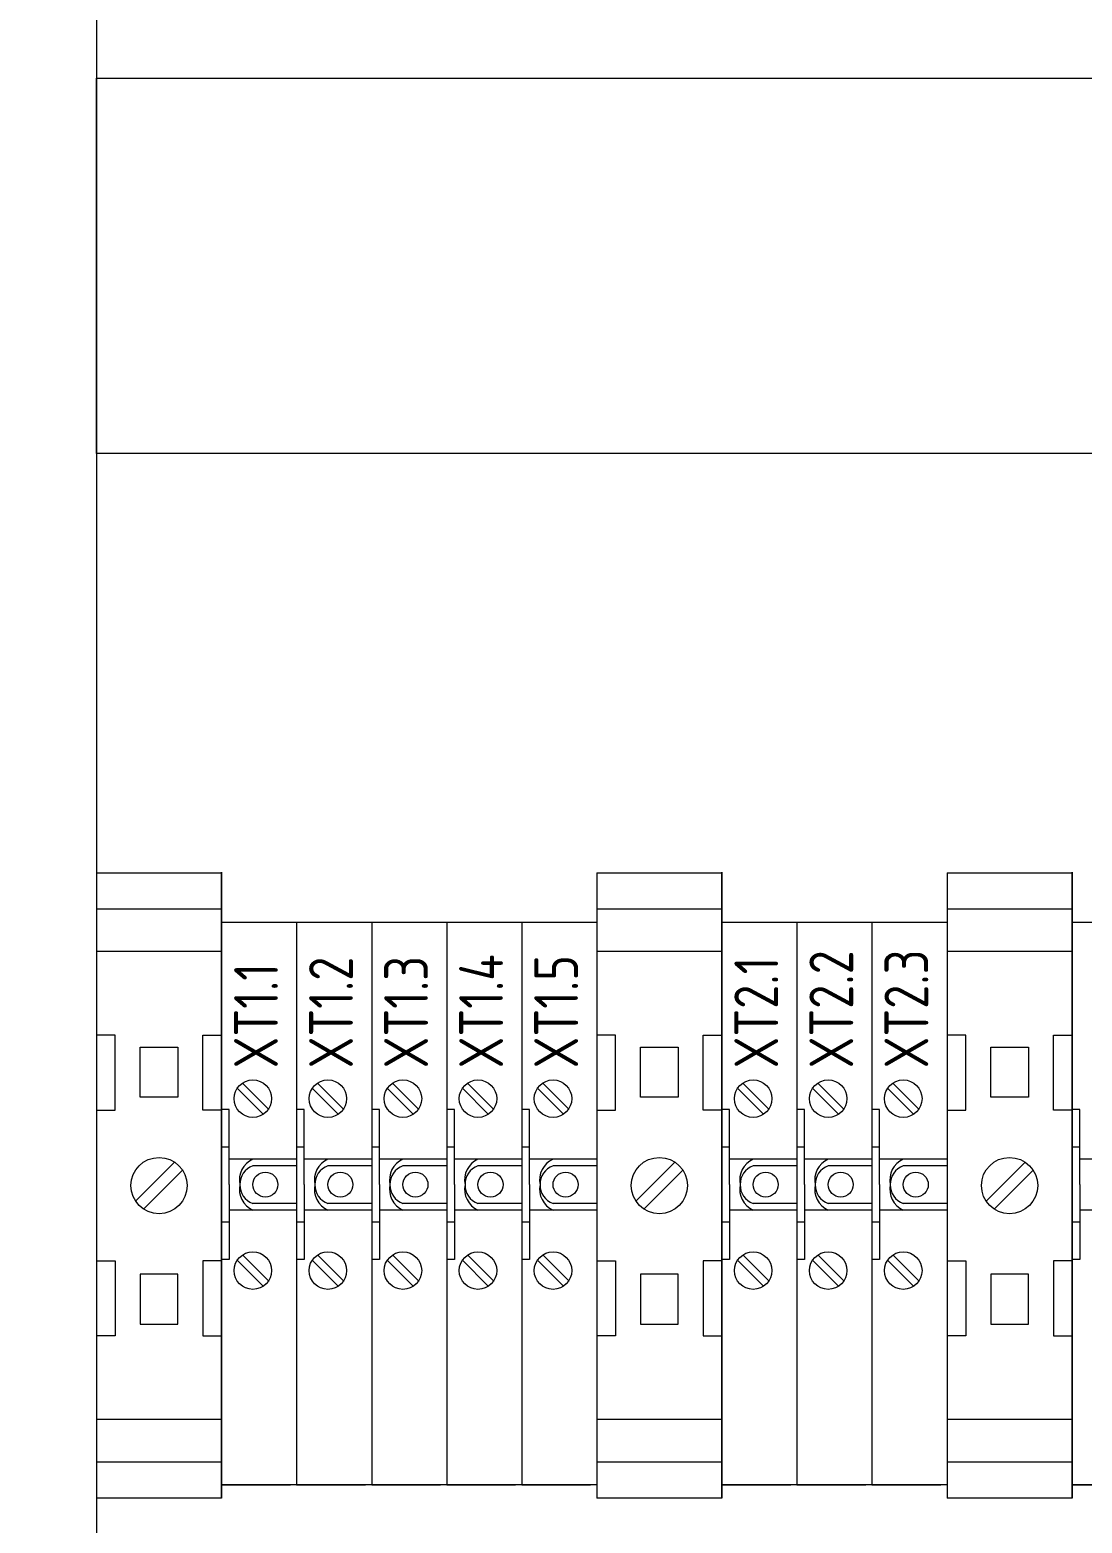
# Model space of a CAD drawing. Header units: millimetres. Extents: x 3520 to 8864, y 403 to 1747.
# Drawn here: x 6994.2 to 7078.3, y 845.5 to 964.9 of the extents above; entities that cross this region are included whole.
import ezdxf

# ---------------------------------------------------------------- set-up
doc = ezdxf.new("R2010")
doc.units = ezdxf.units.MM
doc.layers.add('Стерка', color=7, linetype='Continuous', lineweight=15)
doc.styles.add('ГОСТ В', font='GOST_0.TTF', dxfattribs={"height": 3.5})

msp = doc.modelspace()

# ---------------------------------------------------------------- linework, layer by layer
at = {"layer": 'Стерка', "color": 7}
for p, q in [((6999.534, 897.46, 1518.358), (7009.534, 897.46, 1518.358)), ((6999.534, 897.46, 1518.358), (6999.534, 847.46, 1518.358)), ((7009.534, 897.535, 1518.358), (7009.534, 847.535, 1518.358)), ((7009.534, 897.535, 1518.358), (7009.534, 847.535, 1518.358)), ((7009.534, 897.535, 1518.358), (7009.534, 847.535, 1518.358)), ((7009.534, 897.535, 1518.358), (7009.534, 847.535, 1518.358)), ((7009.534, 897.535, 1518.358), (7009.534, 847.535, 1518.358)), ((7009.534, 847.535, 1518.358), (7009.534, 897.535, 1518.358)), ((7009.534, 847.535, 1518.358), (7009.534, 897.535, 1518.358)), ((7009.534, 897.535, 1518.358), (7009.534, 847.535, 1518.358)), ((7009.534, 847.535, 1518.358), (7009.534, 897.535, 1518.358)), ((7009.534, 847.535, 1518.358), (7009.534, 897.535, 1518.358)), ((7009.534, 897.535, 1518.358), (7009.534, 847.535, 1518.358)), ((7009.534, 897.46, 1518.358), (7009.534, 847.46, 1518.358)), ((7009.534, 847.46, 1518.358), (7009.534, 897.46, 1518.358)), ((7009.534, 847.46, 1518.358), (7009.534, 897.46, 1518.358)), ((7009.534, 897.46, 1518.358), (7009.534, 847.46, 1518.358)), ((7009.534, 897.46, 1518.358), (7009.534, 847.46, 1518.358)), ((7039.534, 897.46, 1518.358), (7049.534, 897.46, 1518.358)), ((7039.534, 897.46, 1518.358), (7039.534, 847.46, 1518.358)), ((7049.534, 897.535, 1518.358), (7049.534, 847.535, 1518.358)), ((7049.534, 897.535, 1518.358), (7049.534, 847.535, 1518.358)), ((7049.534, 897.535, 1518.358), (7049.534, 847.535, 1518.358)), ((7049.534, 897.535, 1518.358), (7049.534, 847.535, 1518.358)), ((7049.534, 897.535, 1518.358), (7049.534, 847.535, 1518.358)), ((7049.534, 847.535, 1518.358), (7049.534, 897.535, 1518.358)), ((7049.534, 847.535, 1518.358), (7049.534, 897.535, 1518.358)), ((7049.534, 897.535, 1518.358), (7049.534, 847.535, 1518.358)), ((7049.534, 847.535, 1518.358), (7049.534, 897.535, 1518.358)), ((7049.534, 847.535, 1518.358), (7049.534, 897.535, 1518.358)), ((7049.534, 897.535, 1518.358), (7049.534, 847.535, 1518.358)), ((7049.534, 897.46, 1518.358), (7049.534, 847.46, 1518.358)), ((7049.534, 847.46, 1518.358), (7049.534, 897.46, 1518.358)), ((7049.534, 847.46, 1518.358), (7049.534, 897.46, 1518.358)), ((7049.534, 897.46, 1518.358), (7049.534, 847.46, 1518.358)), ((7049.534, 897.46, 1518.358), (7049.534, 847.46, 1518.358)), ((7067.534, 897.46, 1518.358), (7077.534, 897.46, 1518.358)), ((7067.534, 897.46, 1518.358), (7067.534, 847.46, 1518.358)), ((7077.534, 897.535, 1518.358), (7077.534, 847.535, 1518.358)), ((7077.534, 897.535, 1518.358), (7077.534, 847.535, 1518.358)), ((7077.534, 897.535, 1518.358), (7077.534, 847.535, 1518.358)), ((7077.534, 897.535, 1518.358), (7077.534, 847.535, 1518.358)), ((7077.534, 897.535, 1518.358), (7077.534, 847.535, 1518.358)), ((7077.534, 847.535, 1518.358), (7077.534, 897.535, 1518.358)), ((7077.534, 847.535, 1518.358), (7077.534, 897.535, 1518.358)), ((7077.534, 897.535, 1518.358), (7077.534, 847.535, 1518.358)), ((7077.534, 847.535, 1518.358), (7077.534, 897.535, 1518.358)), ((7077.534, 847.535, 1518.358), (7077.534, 897.535, 1518.358)), ((7077.534, 897.535, 1518.358), (7077.534, 847.535, 1518.358)), ((7077.534, 897.46, 1518.358), (7077.534, 847.46, 1518.358)), ((7077.534, 847.46, 1518.358), (7077.534, 897.46, 1518.358)), ((7077.534, 847.46, 1518.358), (7077.534, 897.46, 1518.358)), ((7077.534, 897.46, 1518.358), (7077.534, 847.46, 1518.358)), ((7077.534, 897.46, 1518.358), (7077.534, 847.46, 1518.358)), ((7009.534, 894.579, 1518.358), (6999.534, 894.579, 1518.358)), ((7009.534, 895.035, 1518.358), (7009.534, 850.035, 1518.358)), ((7009.534, 895.035, 1518.358), (7009.534, 850.035, 1518.358)), ((7009.534, 894.96, 1518.358), (7009.534, 849.96, 1518.358)), ((7009.534, 894.96, 1518.358), (7009.534, 849.96, 1518.358)), ((7049.534, 894.579, 1518.358), (7039.534, 894.579, 1518.358)), ((7049.534, 895.035, 1518.358), (7049.534, 850.035, 1518.358)), ((7049.534, 895.035, 1518.358), (7049.534, 850.035, 1518.358)), ((7049.534, 894.96, 1518.358), (7049.534, 849.96, 1518.358)), ((7049.534, 894.96, 1518.358), (7049.534, 849.96, 1518.358)), ((7077.534, 894.579, 1518.358), (7067.534, 894.579, 1518.358)), ((7077.534, 895.035, 1518.358), (7077.534, 850.035, 1518.358)), ((7077.534, 895.035, 1518.358), (7077.534, 850.035, 1518.358)), ((7077.534, 894.96, 1518.358), (7077.534, 849.96, 1518.358)), ((7077.534, 894.96, 1518.358), (7077.534, 849.96, 1518.358)), ((7009.534, 893.535, 1518.358), (7009.534, 851.535, 1518.358)), ((7009.534, 893.535, 1518.358), (7009.534, 851.535, 1518.358)), ((7009.534, 893.535, 1518.358), (7009.534, 848.535, 1518.358)), ((7009.534, 893.535, 1518.358), (7009.534, 848.535, 1518.358)), ((7009.534, 893.535, 1518.358), (7015.534, 893.535, 1518.358)), ((7015.534, 893.535, 1518.358), (7015.534, 848.535, 1518.358)), ((7015.534, 893.535, 1518.358), (7015.534, 848.535, 1518.358)), ((7015.534, 893.535, 1518.358), (7015.534, 848.535, 1518.358)), ((7015.534, 893.535, 1518.358), (7015.534, 848.535, 1518.358)), ((7015.534, 893.535, 1518.358), (7021.534, 893.535, 1518.358)), ((7021.534, 893.535, 1518.358), (7021.534, 848.535, 1518.358)), ((7021.534, 893.535, 1518.358), (7021.534, 848.535, 1518.358)), ((7021.534, 893.535, 1518.358), (7021.534, 848.535, 1518.358)), ((7021.534, 893.535, 1518.358), (7021.534, 848.535, 1518.358)), ((7021.534, 893.535, 1518.358), (7027.534, 893.535, 1518.358)), ((7027.534, 893.535, 1518.358), (7027.534, 848.535, 1518.358)), ((7027.534, 893.535, 1518.358), (7027.534, 848.535, 1518.358)), ((7027.534, 893.535, 1518.358), (7027.534, 848.535, 1518.358)), ((7027.534, 893.535, 1518.358), (7027.534, 848.535, 1518.358)), ((7027.534, 893.535, 1518.358), (7033.534, 893.535, 1518.358)), ((7033.534, 893.535, 1518.358), (7033.534, 848.535, 1518.358)), ((7033.534, 893.535, 1518.358), (7033.534, 848.535, 1518.358)), ((7033.534, 893.535, 1518.358), (7033.534, 848.535, 1518.358)), ((7033.534, 893.535, 1518.358), (7033.534, 848.535, 1518.358)), ((7033.534, 893.535, 1518.358), (7039.534, 893.535, 1518.358)), ((7039.534, 893.535, 1518.358), (7039.534, 848.535, 1518.358)), ((7039.534, 893.535, 1518.358), (7039.534, 848.535, 1518.358)), ((7049.534, 893.535, 1518.358), (7049.534, 851.535, 1518.358)), ((7049.534, 893.535, 1518.358), (7049.534, 851.535, 1518.358)), ((7049.534, 893.535, 1518.358), (7049.534, 848.535, 1518.358)), ((7049.534, 893.535, 1518.358), (7049.534, 848.535, 1518.358)), ((7049.534, 893.535, 1518.358), (7055.534, 893.535, 1518.358)), ((7055.534, 893.535, 1518.358), (7055.534, 848.535, 1518.358)), ((7055.534, 893.535, 1518.358), (7055.534, 848.535, 1518.358)), ((7055.534, 893.535, 1518.358), (7055.534, 848.535, 1518.358)), ((7055.534, 893.535, 1518.358), (7055.534, 848.535, 1518.358)), ((7055.534, 893.535, 1518.358), (7061.534, 893.535, 1518.358)), ((7061.534, 893.535, 1518.358), (7061.534, 848.535, 1518.358)), ((7061.534, 893.535, 1518.358), (7061.534, 848.535, 1518.358)), ((7061.534, 893.535, 1518.358), (7061.534, 848.535, 1518.358)), ((7061.534, 893.535, 1518.358), (7061.534, 848.535, 1518.358)), ((7061.534, 893.535, 1518.358), (7067.534, 893.535, 1518.358)), ((7067.534, 893.535, 1518.358), (7067.534, 848.535, 1518.358)), ((7067.534, 893.535, 1518.358), (7067.534, 848.535, 1518.358)), ((7077.534, 893.535, 1518.358), (7077.534, 851.535, 1518.358)), ((7077.534, 893.535, 1518.358), (7077.534, 851.535, 1518.358)), ((7077.534, 893.535, 1518.358), (7077.534, 848.535, 1518.358)), ((7077.534, 893.535, 1518.358), (7077.534, 848.535, 1518.358)), ((7077.534, 893.535, 1518.358), (7083.534, 893.535, 1518.358)), ((7009.534, 891.181, 1518.358), (6999.534, 891.181, 1518.358)), ((7049.534, 891.181, 1518.358), (7039.534, 891.181, 1518.358)), ((7077.534, 891.181, 1518.358), (7067.534, 891.181, 1518.358)), ((7009.534, 890.035, 1518.358), (7009.534, 855.035, 1518.358)), ((7009.534, 890.035, 1518.358), (7009.534, 855.035, 1518.358)), ((7009.534, 889.96, 1518.358), (7009.534, 854.96, 1518.358)), ((7009.534, 889.96, 1518.358), (7009.534, 854.96, 1518.358)), ((7009.534, 889.96, 1518.358), (7009.534, 854.96, 1518.358)), ((7049.534, 890.035, 1518.358), (7049.534, 855.035, 1518.358)), ((7049.534, 890.035, 1518.358), (7049.534, 855.035, 1518.358)), ((7049.534, 889.96, 1518.358), (7049.534, 854.96, 1518.358)), ((7049.534, 889.96, 1518.358), (7049.534, 854.96, 1518.358)), ((7049.534, 889.96, 1518.358), (7049.534, 854.96, 1518.358)), ((7077.534, 890.035, 1518.358), (7077.534, 855.035, 1518.358)), ((7077.534, 890.035, 1518.358), (7077.534, 855.035, 1518.358)), ((7077.534, 889.96, 1518.358), (7077.534, 854.96, 1518.358)), ((7077.534, 889.96, 1518.358), (7077.534, 854.96, 1518.358)), ((7077.534, 889.96, 1518.358), (7077.534, 854.96, 1518.358)), ((7009.534, 850.035, 1518.358), (7009.534, 885.035, 1518.358)), ((7009.534, 850.035, 1518.358), (7009.534, 885.035, 1518.358)), ((7049.534, 850.035, 1518.358), (7049.534, 885.035, 1518.358)), ((7049.534, 850.035, 1518.358), (7049.534, 885.035, 1518.358)), ((7077.534, 850.035, 1518.358), (7077.534, 885.035, 1518.358)), ((7077.534, 850.035, 1518.358), (7077.534, 885.035, 1518.358)), ((7001.034, 884.491, 1518.358), (6999.534, 884.491, 1518.358)), ((7001.034, 878.491, 1518.358), (7001.034, 884.491, 1518.358)), ((7008.034, 878.491, 1518.358), (7008.034, 884.491, 1518.358)), ((7008.034, 884.491, 1518.358), (7009.534, 884.491, 1518.358)), ((7009.534, 849.96, 1518.358), (7009.534, 884.96, 1518.358)), ((7009.534, 849.96, 1518.358), (7009.534, 884.96, 1518.358)), ((7009.534, 849.96, 1518.358), (7009.534, 884.96, 1518.358)), ((7041.034, 884.491, 1518.358), (7039.534, 884.491, 1518.358)), ((7041.034, 878.491, 1518.358), (7041.034, 884.491, 1518.358)), ((7048.034, 878.491, 1518.358), (7048.034, 884.491, 1518.358)), ((7048.034, 884.491, 1518.358), (7049.534, 884.491, 1518.358)), ((7049.534, 849.96, 1518.358), (7049.534, 884.96, 1518.358)), ((7049.534, 849.96, 1518.358), (7049.534, 884.96, 1518.358)), ((7049.534, 849.96, 1518.358), (7049.534, 884.96, 1518.358)), ((7069.034, 884.491, 1518.358), (7067.534, 884.491, 1518.358)), ((7069.034, 878.491, 1518.358), (7069.034, 884.491, 1518.358)), ((7076.034, 878.491, 1518.358), (7076.034, 884.491, 1518.358)), ((7076.034, 884.491, 1518.358), (7077.534, 884.491, 1518.358)), ((7077.534, 849.96, 1518.358), (7077.534, 884.96, 1518.358)), ((7077.534, 849.96, 1518.358), (7077.534, 884.96, 1518.358)), ((7077.534, 849.96, 1518.358), (7077.534, 884.96, 1518.358)), ((7003.034, 879.541, 1518.358), (7003.034, 883.541, 1518.358)), ((7003.034, 883.541, 1518.358), (7004.534, 883.541, 1518.358)), ((7004.534, 883.541, 1518.358), (7006.034, 883.541, 1518.358)), ((7006.034, 883.541, 1518.358), (7006.034, 879.541, 1518.358)), ((7043.034, 879.541, 1518.358), (7043.034, 883.541, 1518.358)), ((7043.034, 883.541, 1518.358), (7044.534, 883.541, 1518.358)), ((7044.534, 883.541, 1518.358), (7046.034, 883.541, 1518.358)), ((7046.034, 883.541, 1518.358), (7046.034, 879.541, 1518.358)), ((7071.034, 879.541, 1518.358), (7071.034, 883.541, 1518.358)), ((7071.034, 883.541, 1518.358), (7072.534, 883.541, 1518.358)), ((7072.534, 883.541, 1518.358), (7074.034, 883.541, 1518.358)), ((7074.034, 883.541, 1518.358), (7074.034, 879.541, 1518.358)), ((7010.783, 880.238, 1518.358), (7012.861, 878.159, 1518.358)), ((7011.207, 880.662, 1518.358), (7013.285, 878.583, 1518.358)), ((7016.783, 880.238, 1518.358), (7018.861, 878.159, 1518.358)), ((7017.207, 880.662, 1518.358), (7019.285, 878.583, 1518.358)), ((7022.783, 880.238, 1518.358), (7024.861, 878.159, 1518.358)), ((7023.207, 880.662, 1518.358), (7025.285, 878.583, 1518.358)), ((7028.783, 880.238, 1518.358), (7030.861, 878.159, 1518.358)), ((7029.207, 880.662, 1518.358), (7031.285, 878.583, 1518.358)), ((7034.783, 880.238, 1518.358), (7036.861, 878.159, 1518.358)), ((7035.207, 880.662, 1518.358), (7037.285, 878.583, 1518.358)), ((7050.783, 880.238, 1518.358), (7052.861, 878.159, 1518.358)), ((7051.207, 880.662, 1518.358), (7053.285, 878.583, 1518.358)), ((7056.783, 880.238, 1518.358), (7058.861, 878.159, 1518.358)), ((7057.207, 880.662, 1518.358), (7059.285, 878.583, 1518.358)), ((7062.783, 880.238, 1518.358), (7064.861, 878.159, 1518.358)), ((7063.207, 880.662, 1518.358), (7065.285, 878.583, 1518.358)), ((7006.034, 879.541, 1518.358), (7003.034, 879.541, 1518.358)), ((7046.034, 879.541, 1518.358), (7043.034, 879.541, 1518.358)), ((7074.034, 879.541, 1518.358), (7071.034, 879.541, 1518.358)), ((6999.534, 878.491, 1518.358), (7001.034, 878.491, 1518.358)), ((7009.534, 878.491, 1518.358), (7008.034, 878.491, 1518.358)), ((7010.147, 878.535, 1518.358), (7009.534, 878.535, 1518.358)), ((7010.147, 875.535, 1518.358), (7010.147, 878.535, 1518.358)), ((7016.147, 878.535, 1518.358), (7015.534, 878.535, 1518.358)), ((7016.147, 875.535, 1518.358), (7016.147, 878.535, 1518.358)), ((7022.147, 878.535, 1518.358), (7021.534, 878.535, 1518.358)), ((7022.147, 875.535, 1518.358), (7022.147, 878.535, 1518.358)), ((7028.147, 878.535, 1518.358), (7027.534, 878.535, 1518.358)), ((7028.147, 875.535, 1518.358), (7028.147, 878.535, 1518.358)), ((7034.147, 878.535, 1518.358), (7033.534, 878.535, 1518.358)), ((7034.147, 875.535, 1518.358), (7034.147, 878.535, 1518.358)), ((7039.534, 878.491, 1518.358), (7041.034, 878.491, 1518.358)), ((7049.534, 878.491, 1518.358), (7048.034, 878.491, 1518.358)), ((7050.147, 878.535, 1518.358), (7049.534, 878.535, 1518.358)), ((7050.147, 875.535, 1518.358), (7050.147, 878.535, 1518.358)), ((7056.147, 878.535, 1518.358), (7055.534, 878.535, 1518.358)), ((7056.147, 875.535, 1518.358), (7056.147, 878.535, 1518.358)), ((7062.147, 878.535, 1518.358), (7061.534, 878.535, 1518.358)), ((7062.147, 875.535, 1518.358), (7062.147, 878.535, 1518.358)), ((7067.534, 878.491, 1518.358), (7069.034, 878.491, 1518.358)), ((7077.534, 878.491, 1518.358), (7076.034, 878.491, 1518.358)), ((7078.147, 878.535, 1518.358), (7077.534, 878.535, 1518.358)), ((7078.147, 875.535, 1518.358), (7078.147, 878.535, 1518.358)), ((7009.534, 867.535, 1518.358), (7009.534, 877.535, 1518.358)), ((7009.534, 867.535, 1518.358), (7009.534, 877.535, 1518.358)), ((7009.534, 867.46, 1518.358), (7009.534, 877.46, 1518.358)), ((7009.534, 867.46, 1518.358), (7009.534, 877.46, 1518.358)), ((7009.534, 867.46, 1518.358), (7009.534, 877.46, 1518.358)), ((7049.534, 867.535, 1518.358), (7049.534, 877.535, 1518.358)), ((7049.534, 867.535, 1518.358), (7049.534, 877.535, 1518.358)), ((7049.534, 867.46, 1518.358), (7049.534, 877.46, 1518.358)), ((7049.534, 867.46, 1518.358), (7049.534, 877.46, 1518.358)), ((7049.534, 867.46, 1518.358), (7049.534, 877.46, 1518.358)), ((7077.534, 867.535, 1518.358), (7077.534, 877.535, 1518.358)), ((7077.534, 867.535, 1518.358), (7077.534, 877.535, 1518.358)), ((7077.534, 867.46, 1518.358), (7077.534, 877.46, 1518.358)), ((7077.534, 867.46, 1518.358), (7077.534, 877.46, 1518.358)), ((7077.534, 867.46, 1518.358), (7077.534, 877.46, 1518.358)), ((7010.147, 875.535, 1518.358), (7009.534, 875.535, 1518.358)), ((7010.147, 872.535, 1518.358), (7010.147, 875.535, 1518.358)), ((7016.147, 875.535, 1518.358), (7015.534, 875.535, 1518.358)), ((7016.147, 872.535, 1518.358), (7016.147, 875.535, 1518.358)), ((7022.147, 875.535, 1518.358), (7021.534, 875.535, 1518.358)), ((7022.147, 872.535, 1518.358), (7022.147, 875.535, 1518.358)), ((7028.147, 875.535, 1518.358), (7027.534, 875.535, 1518.358)), ((7028.147, 872.535, 1518.358), (7028.147, 875.535, 1518.358)), ((7034.147, 875.535, 1518.358), (7033.534, 875.535, 1518.358)), ((7034.147, 872.535, 1518.358), (7034.147, 875.535, 1518.358)), ((7050.147, 875.535, 1518.358), (7049.534, 875.535, 1518.358)), ((7050.147, 872.535, 1518.358), (7050.147, 875.535, 1518.358)), ((7056.147, 875.535, 1518.358), (7055.534, 875.535, 1518.358)), ((7056.147, 872.535, 1518.358), (7056.147, 875.535, 1518.358)), ((7062.147, 875.535, 1518.358), (7061.534, 875.535, 1518.358)), ((7062.147, 872.535, 1518.358), (7062.147, 875.535, 1518.358)), ((7078.147, 875.535, 1518.358), (7077.534, 875.535, 1518.358)), ((7078.147, 872.535, 1518.358), (7078.147, 875.535, 1518.358)), ((7002.657, 871.22, 1518.358), (7005.775, 874.337, 1518.358)), ((7015.534, 874.575, 1518.358), (7010.147, 874.575, 1518.358)), ((7021.534, 874.575, 1518.358), (7016.147, 874.575, 1518.358)), ((7027.534, 874.575, 1518.358), (7022.147, 874.575, 1518.358)), ((7033.534, 874.575, 1518.358), (7028.147, 874.575, 1518.358)), ((7039.534, 874.575, 1518.358), (7034.147, 874.575, 1518.358)), ((7042.657, 871.22, 1518.358), (7045.775, 874.337, 1518.358)), ((7055.534, 874.575, 1518.358), (7050.147, 874.575, 1518.358)), ((7061.534, 874.575, 1518.358), (7056.147, 874.575, 1518.358)), ((7067.534, 874.575, 1518.358), (7062.147, 874.575, 1518.358)), ((7070.657, 871.22, 1518.358), (7073.775, 874.337, 1518.358)), ((7083.534, 874.575, 1518.358), (7078.147, 874.575, 1518.358)), ((7003.293, 870.583, 1518.358), (7006.411, 873.701, 1518.358)), ((7015.534, 874.035, 1518.358), (7012.034, 874.035, 1518.358)), ((7021.534, 874.035, 1518.358), (7018.034, 874.035, 1518.358)), ((7027.534, 874.035, 1518.358), (7024.034, 874.035, 1518.358)), ((7033.534, 874.035, 1518.358), (7030.034, 874.035, 1518.358)), ((7039.534, 874.035, 1518.358), (7036.034, 874.035, 1518.358)), ((7043.293, 870.583, 1518.358), (7046.411, 873.701, 1518.358)), ((7055.534, 874.035, 1518.358), (7052.034, 874.035, 1518.358)), ((7061.534, 874.035, 1518.358), (7058.034, 874.035, 1518.358)), ((7067.534, 874.035, 1518.358), (7064.034, 874.035, 1518.358)), ((7071.293, 870.583, 1518.358), (7074.411, 873.701, 1518.358)), ((7009.534, 872.535, 1518.358), (7009.534, 862.535, 1518.358)), ((7009.534, 872.535, 1518.358), (7009.534, 862.535, 1518.358)), ((7009.534, 872.46, 1518.358), (7009.534, 862.46, 1518.358)), ((7009.534, 872.46, 1518.358), (7009.534, 862.46, 1518.358)), ((7009.534, 872.46, 1518.358), (7009.534, 862.46, 1518.358)), ((7010.147, 872.535, 1518.358), (7010.147, 869.535, 1518.358)), ((7016.147, 872.535, 1518.358), (7016.147, 869.535, 1518.358)), ((7022.147, 872.535, 1518.358), (7022.147, 869.535, 1518.358)), ((7028.147, 872.535, 1518.358), (7028.147, 869.535, 1518.358)), ((7034.147, 872.535, 1518.358), (7034.147, 869.535, 1518.358)), ((7049.534, 872.535, 1518.358), (7049.534, 862.535, 1518.358)), ((7049.534, 872.535, 1518.358), (7049.534, 862.535, 1518.358)), ((7049.534, 872.46, 1518.358), (7049.534, 862.46, 1518.358)), ((7049.534, 872.46, 1518.358), (7049.534, 862.46, 1518.358)), ((7049.534, 872.46, 1518.358), (7049.534, 862.46, 1518.358)), ((7050.147, 872.535, 1518.358), (7050.147, 869.535, 1518.358)), ((7056.147, 872.535, 1518.358), (7056.147, 869.535, 1518.358)), ((7062.147, 872.535, 1518.358), (7062.147, 869.535, 1518.358)), ((7077.534, 872.535, 1518.358), (7077.534, 862.535, 1518.358)), ((7077.534, 872.535, 1518.358), (7077.534, 862.535, 1518.358)), ((7077.534, 872.46, 1518.358), (7077.534, 862.46, 1518.358)), ((7077.534, 872.46, 1518.358), (7077.534, 862.46, 1518.358)), ((7077.534, 872.46, 1518.358), (7077.534, 862.46, 1518.358)), ((7078.147, 872.535, 1518.358), (7078.147, 869.535, 1518.358)), ((7015.534, 871.035, 1518.358), (7012.034, 871.035, 1518.358)), ((7021.534, 871.035, 1518.358), (7018.034, 871.035, 1518.358)), ((7027.534, 871.035, 1518.358), (7024.034, 871.035, 1518.358)), ((7033.534, 871.035, 1518.358), (7030.034, 871.035, 1518.358)), ((7039.534, 871.035, 1518.358), (7036.034, 871.035, 1518.358)), ((7055.534, 871.035, 1518.358), (7052.034, 871.035, 1518.358)), ((7061.534, 871.035, 1518.358), (7058.034, 871.035, 1518.358)), ((7067.534, 871.035, 1518.358), (7064.034, 871.035, 1518.358)), ((7010.147, 869.535, 1518.358), (7009.534, 869.535, 1518.358)), ((7015.534, 870.494, 1518.358), (7010.147, 870.494, 1518.358)), ((7010.147, 869.535, 1518.358), (7010.147, 866.535, 1518.358)), ((7016.147, 869.535, 1518.358), (7015.534, 869.535, 1518.358)), ((7021.534, 870.494, 1518.358), (7016.147, 870.494, 1518.358)), ((7016.147, 869.535, 1518.358), (7016.147, 866.535, 1518.358)), ((7022.147, 869.535, 1518.358), (7021.534, 869.535, 1518.358)), ((7027.534, 870.494, 1518.358), (7022.147, 870.494, 1518.358)), ((7022.147, 869.535, 1518.358), (7022.147, 866.535, 1518.358)), ((7028.147, 869.535, 1518.358), (7027.534, 869.535, 1518.358)), ((7033.534, 870.494, 1518.358), (7028.147, 870.494, 1518.358)), ((7028.147, 869.535, 1518.358), (7028.147, 866.535, 1518.358)), ((7034.147, 869.535, 1518.358), (7033.534, 869.535, 1518.358)), ((7039.534, 870.494, 1518.358), (7034.147, 870.494, 1518.358)), ((7034.147, 869.535, 1518.358), (7034.147, 866.535, 1518.358)), ((7050.147, 869.535, 1518.358), (7049.534, 869.535, 1518.358)), ((7055.534, 870.494, 1518.358), (7050.147, 870.494, 1518.358)), ((7050.147, 869.535, 1518.358), (7050.147, 866.535, 1518.358)), ((7056.147, 869.535, 1518.358), (7055.534, 869.535, 1518.358)), ((7061.534, 870.494, 1518.358), (7056.147, 870.494, 1518.358)), ((7056.147, 869.535, 1518.358), (7056.147, 866.535, 1518.358)), ((7062.147, 869.535, 1518.358), (7061.534, 869.535, 1518.358)), ((7067.534, 870.494, 1518.358), (7062.147, 870.494, 1518.358)), ((7062.147, 869.535, 1518.358), (7062.147, 866.535, 1518.358)), ((7078.147, 869.535, 1518.358), (7077.534, 869.535, 1518.358)), ((7083.534, 870.494, 1518.358), (7078.147, 870.494, 1518.358)), ((7078.147, 869.535, 1518.358), (7078.147, 866.535, 1518.358)), ((6999.534, 866.43, 1518.358), (7001.034, 866.43, 1518.358)), ((7001.034, 866.43, 1518.358), (7001.034, 860.43, 1518.358)), ((7009.534, 866.43, 1518.358), (7008.034, 866.43, 1518.358)), ((7008.034, 866.43, 1518.358), (7008.034, 860.43, 1518.358)), ((7010.147, 866.535, 1518.358), (7009.534, 866.535, 1518.358)), ((7012.861, 864.408, 1518.358), (7010.783, 866.486, 1518.358)), ((7013.285, 864.832, 1518.358), (7011.207, 866.91, 1518.358)), ((7016.147, 866.535, 1518.358), (7015.534, 866.535, 1518.358)), ((7018.861, 864.408, 1518.358), (7016.783, 866.486, 1518.358)), ((7019.285, 864.832, 1518.358), (7017.207, 866.91, 1518.358)), ((7022.147, 866.535, 1518.358), (7021.534, 866.535, 1518.358)), ((7024.861, 864.408, 1518.358), (7022.783, 866.486, 1518.358)), ((7025.285, 864.832, 1518.358), (7023.207, 866.91, 1518.358)), ((7028.147, 866.535, 1518.358), (7027.534, 866.535, 1518.358)), ((7030.861, 864.408, 1518.358), (7028.783, 866.486, 1518.358)), ((7031.285, 864.832, 1518.358), (7029.207, 866.91, 1518.358)), ((7034.147, 866.535, 1518.358), (7033.534, 866.535, 1518.358)), ((7036.861, 864.408, 1518.358), (7034.783, 866.486, 1518.358)), ((7037.285, 864.832, 1518.358), (7035.207, 866.91, 1518.358)), ((7039.534, 866.43, 1518.358), (7041.034, 866.43, 1518.358)), ((7041.034, 866.43, 1518.358), (7041.034, 860.43, 1518.358)), ((7049.534, 866.43, 1518.358), (7048.034, 866.43, 1518.358)), ((7048.034, 866.43, 1518.358), (7048.034, 860.43, 1518.358)), ((7050.147, 866.535, 1518.358), (7049.534, 866.535, 1518.358)), ((7052.861, 864.408, 1518.358), (7050.783, 866.486, 1518.358)), ((7053.285, 864.832, 1518.358), (7051.207, 866.91, 1518.358)), ((7056.147, 866.535, 1518.358), (7055.534, 866.535, 1518.358)), ((7058.861, 864.408, 1518.358), (7056.783, 866.486, 1518.358)), ((7059.285, 864.832, 1518.358), (7057.207, 866.91, 1518.358)), ((7062.147, 866.535, 1518.358), (7061.534, 866.535, 1518.358)), ((7064.861, 864.408, 1518.358), (7062.783, 866.486, 1518.358)), ((7065.285, 864.832, 1518.358), (7063.207, 866.91, 1518.358)), ((7067.534, 866.43, 1518.358), (7069.034, 866.43, 1518.358)), ((7069.034, 866.43, 1518.358), (7069.034, 860.43, 1518.358)), ((7077.534, 866.43, 1518.358), (7076.034, 866.43, 1518.358)), ((7076.034, 866.43, 1518.358), (7076.034, 860.43, 1518.358)), ((7078.147, 866.535, 1518.358), (7077.534, 866.535, 1518.358)), ((7006.034, 865.379, 1518.358), (7003.034, 865.379, 1518.358)), ((7003.034, 865.379, 1518.358), (7003.034, 861.379, 1518.358)), ((7006.034, 861.379, 1518.358), (7006.034, 865.379, 1518.358)), ((7046.034, 865.379, 1518.358), (7043.034, 865.379, 1518.358)), ((7043.034, 865.379, 1518.358), (7043.034, 861.379, 1518.358)), ((7046.034, 861.379, 1518.358), (7046.034, 865.379, 1518.358)), ((7074.034, 865.379, 1518.358), (7071.034, 865.379, 1518.358)), ((7071.034, 865.379, 1518.358), (7071.034, 861.379, 1518.358)), ((7074.034, 861.379, 1518.358), (7074.034, 865.379, 1518.358)), ((7003.034, 861.379, 1518.358), (7004.534, 861.379, 1518.358)), ((7004.534, 861.379, 1518.358), (7006.034, 861.379, 1518.358)), ((7043.034, 861.379, 1518.358), (7044.534, 861.379, 1518.358)), ((7044.534, 861.379, 1518.358), (7046.034, 861.379, 1518.358)), ((7071.034, 861.379, 1518.358), (7072.534, 861.379, 1518.358)), ((7072.534, 861.379, 1518.358), (7074.034, 861.379, 1518.358)), ((7001.034, 860.43, 1518.358), (6999.534, 860.43, 1518.358)), ((7008.034, 860.43, 1518.358), (7009.534, 860.43, 1518.358)), ((7041.034, 860.43, 1518.358), (7039.534, 860.43, 1518.358)), ((7048.034, 860.43, 1518.358), (7049.534, 860.43, 1518.358)), ((7069.034, 860.43, 1518.358), (7067.534, 860.43, 1518.358)), ((7076.034, 860.43, 1518.358), (7077.534, 860.43, 1518.358)), ((7009.534, 853.74, 1518.358), (6999.534, 853.74, 1518.358)), ((7049.534, 853.74, 1518.358), (7039.534, 853.74, 1518.358)), ((7077.534, 853.74, 1518.358), (7067.534, 853.74, 1518.358)), ((7009.534, 850.342, 1518.358), (6999.534, 850.342, 1518.358)), ((7049.534, 850.342, 1518.358), (7039.534, 850.342, 1518.358)), ((7077.534, 850.342, 1518.358), (7067.534, 850.342, 1518.358)), ((7015.534, 848.535, 1518.358), (7009.534, 848.535, 1518.358)), ((7009.534, 848.535, 1518.358), (7015.034, 848.535, 1518.358)), ((7021.534, 848.535, 1518.358), (7015.534, 848.535, 1518.358)), ((7015.534, 848.535, 1518.358), (7021.034, 848.535, 1518.358)), ((7027.534, 848.535, 1518.358), (7021.534, 848.535, 1518.358)), ((7021.534, 848.535, 1518.358), (7027.034, 848.535, 1518.358)), ((7033.534, 848.535, 1518.358), (7027.534, 848.535, 1518.358)), ((7027.534, 848.535, 1518.358), (7033.034, 848.535, 1518.358)), ((7039.534, 848.535, 1518.358), (7033.534, 848.535, 1518.358)), ((7033.534, 848.535, 1518.358), (7039.034, 848.535, 1518.358)), ((7055.534, 848.535, 1518.358), (7049.534, 848.535, 1518.358)), ((7049.534, 848.535, 1518.358), (7055.034, 848.535, 1518.358)), ((7061.534, 848.535, 1518.358), (7055.534, 848.535, 1518.358)), ((7055.534, 848.535, 1518.358), (7061.034, 848.535, 1518.358)), ((7067.534, 848.535, 1518.358), (7061.534, 848.535, 1518.358)), ((7061.534, 848.535, 1518.358), (7067.034, 848.535, 1518.358)), ((7083.534, 848.535, 1518.358), (7077.534, 848.535, 1518.358)), ((7077.534, 848.535, 1518.358), (7083.034, 848.535, 1518.358)), ((7009.534, 847.46, 1518.358), (6999.534, 847.46, 1518.358)), ((7049.534, 847.46, 1518.358), (7039.534, 847.46, 1518.358)), ((7077.534, 847.46, 1518.358), (7067.534, 847.46, 1518.358))]:
    msp.add_line(p, q, dxfattribs=at)
at = {"layer": 'Стерка', "color": 7, "elevation": 1518.358}
for points in [[(6959.534, 789.089), (6959.534, 1511.131), (6999.534, 1511.131), (6999.534, 788.99)], [(7468.534, 931.017), (6999.534, 931.017), (6999.534, 961.017), (7468.534, 961.017)]]:
    msp.add_lwpolyline(points, close=True, dxfattribs=at)
at = {"layer": 'Стерка', "color": 7}
for centre, radius in [((7012.034, 879.411, 1518.358), 1.5), ((7018.034, 879.411, 1518.358), 1.5), ((7024.034, 879.411, 1518.358), 1.5), ((7030.034, 879.411, 1518.358), 1.5), ((7036.034, 879.411, 1518.358), 1.5), ((7052.034, 879.411, 1518.358), 1.5), ((7058.034, 879.411, 1518.358), 1.5), ((7064.034, 879.411, 1518.358), 1.5), ((7004.534, 872.46, 1518.358), 2.25), ((7044.534, 872.46, 1518.358), 2.25), ((7072.534, 872.46, 1518.358), 2.25), ((7013.034, 872.535, 1518.358), 1), ((7013.034, 872.535, 1518.358), 1), ((7019.034, 872.535, 1518.358), 1), ((7019.034, 872.535, 1518.358), 1), ((7025.034, 872.535, 1518.358), 1), ((7025.034, 872.535, 1518.358), 1), ((7031.034, 872.535, 1518.358), 1), ((7031.034, 872.535, 1518.358), 1), ((7037.034, 872.535, 1518.358), 1), ((7037.034, 872.535, 1518.358), 1), ((7053.034, 872.535, 1518.358), 1), ((7053.034, 872.535, 1518.358), 1), ((7059.034, 872.535, 1518.358), 1), ((7059.034, 872.535, 1518.358), 1), ((7065.034, 872.535, 1518.358), 1), ((7065.034, 872.535, 1518.358), 1), ((7012.034, 865.659, 1518.358), 1.5), ((7018.034, 865.659, 1518.358), 1.5), ((7024.034, 865.659, 1518.358), 1.5), ((7030.034, 865.659, 1518.358), 1.5), ((7036.034, 865.659, 1518.358), 1.5), ((7052.034, 865.659, 1518.358), 1.5), ((7058.034, 865.659, 1518.358), 1.5), ((7064.034, 865.659, 1518.358), 1.5)]:
    msp.add_circle(centre, radius, dxfattribs=at)
for centre, radius, start, end in [((7012.788, 872.909, 1518.358), 1.829, 114.33862, 191.80203), ((7018.788, 872.909, 1518.358), 1.829, 114.33862, 191.80203), ((7024.788, 872.909, 1518.358), 1.829, 114.33862, 191.80203), ((7030.788, 872.909, 1518.358), 1.829, 114.33862, 191.80203), ((7036.788, 872.909, 1518.358), 1.829, 114.33862, 191.80203), ((7052.788, 872.909, 1518.358), 1.829, 114.33862, 191.80203), ((7058.788, 872.909, 1518.358), 1.829, 114.33862, 191.80203), ((7064.788, 872.909, 1518.358), 1.829, 114.33862, 191.80203), ((7012.533, 872.582, 1518.358), 1.537, 108.96859, 181.74223), ((7018.533, 872.582, 1518.358), 1.537, 108.96859, 181.74223), ((7024.533, 872.582, 1518.358), 1.537, 108.96859, 181.74223), ((7030.533, 872.582, 1518.358), 1.537, 108.96859, 181.74223), ((7036.533, 872.582, 1518.358), 1.537, 108.96859, 181.74223), ((7052.533, 872.582, 1518.358), 1.537, 108.96859, 181.74223), ((7058.533, 872.582, 1518.358), 1.537, 108.96859, 181.74223), ((7064.533, 872.582, 1518.358), 1.537, 108.96859, 181.74223), ((7012.788, 872.161, 1518.358), 1.829, 168.19797, 245.66138), ((7012.533, 872.488, 1518.358), 1.537, 178.25777, 251.03141), ((7018.788, 872.161, 1518.358), 1.829, 168.19797, 245.66138), ((7018.533, 872.488, 1518.358), 1.537, 178.25777, 251.03141), ((7024.788, 872.161, 1518.358), 1.829, 168.19797, 245.66138), ((7024.533, 872.488, 1518.358), 1.537, 178.25777, 251.03141), ((7030.788, 872.161, 1518.358), 1.829, 168.19797, 245.66138), ((7030.533, 872.488, 1518.358), 1.537, 178.25777, 251.03141), ((7036.788, 872.161, 1518.358), 1.829, 168.19797, 245.66138), ((7036.533, 872.488, 1518.358), 1.537, 178.25777, 251.03141), ((7052.788, 872.161, 1518.358), 1.829, 168.19797, 245.66138), ((7052.533, 872.488, 1518.358), 1.537, 178.25777, 251.03141), ((7058.788, 872.161, 1518.358), 1.829, 168.19797, 245.66138), ((7058.533, 872.488, 1518.358), 1.537, 178.25777, 251.03141), ((7064.788, 872.161, 1518.358), 1.829, 168.19797, 245.66138), ((7064.533, 872.488, 1518.358), 1.537, 178.25777, 251.03141)]:
    msp.add_arc(centre, radius, start, end, dxfattribs=at)

# ---------------------------------------------------------------- texts
at = {"layer": 'Стерка', "color": 7, "char_height": 3.5, "attachment_point": 1, "rotation": 90, "style": 'ГОСТ В'}
for s, insert in [('XT2.2', (7056.533, 881.833, 1518.358)), ('XT2.3', (7062.533, 881.833, 1518.358)), ('XT1.1', (7010.533, 881.833, 1518.358)), ('XT1.2', (7016.533, 881.833, 1518.358)), ('XT1.3', (7022.533, 881.833, 1518.358)), ('XT1.4', (7028.533, 881.833, 1518.358)), ('XT1.5', (7034.533, 881.833, 1518.358)), ('XT2.1', (7050.533, 881.833, 1518.358))]:
    msp.add_mtext_dynamic_manual_height_columns(s, width=5, gutter_width=17.5, heights=[0], dxfattribs=dict(at, insert=insert))

doc.saveas('drawing.dxf')
